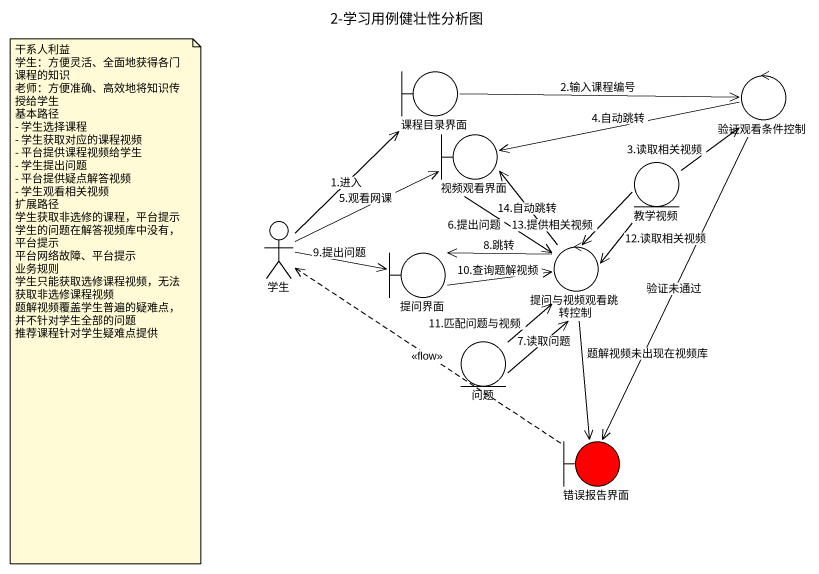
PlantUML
@startuml
title 2-学习用例健壮性分析图
boundary 课程目录界面
control 验证观看条件控制
boundary 视频观看界面
entity 教学视频
actor 学生
boundary 提问界面
control 提问与视频观看跳转控制
entity 问题
boundary 错误报告界面 #FF0000
课程目录界面 -right-> 验证观看条件控制 : 2.输入课程编号
验证观看条件控制 -left-> 视频观看界面 : 4.自动跳转
验证观看条件控制 --> 错误报告界面 : 验证未通过
教学视频 -up-> 验证观看条件控制 : 3.读取相关视频
教学视频 --> 提问与视频观看跳转控制 : 12.读取相关视频
学生 -up-> 课程目录界面 : 1.进入
学生 -right-> 视频观看界面 : 5.观看网课
学生 -right-> 提问界面 : 9.提出问题
提问界面 -right-> 提问与视频观看跳转控制 : 10.查询题解视频
提问界面 <-right- 提问与视频观看跳转控制 : 8.跳转
提问与视频观看跳转控制 -up-> 视频观看界面 : 14.自动跳转
提问与视频观看跳转控制 <-up- 视频观看界面 : 6.提出问题
提问与视频观看跳转控制 <-up- 教学视频 : 13.提供相关视频
提问与视频观看跳转控制 --> 错误报告界面 : 题解视频未出现在视频库
问题 -up-> 提问与视频观看跳转控制 : 7.读取问题
问题 -up-> 提问与视频观看跳转控制 : 11.匹配问题与视频
错误报告界面 .up.> 学生 : <<flow>>
note as N1
  干系人利益
  学生：方便灵活、全面地获得各门课程的知识
  老师：方便准确、高效地将知识传授给学生
  基本路径
  - 学生选择课程
  - 学生获取对应的课程视频
  - 平台提供课程视频给学生
  - 学生提出问题
  - 平台提供疑点解答视频
  - 学生观看相关视频
  扩展路径
  学生获取非选修的课程，平台提示
  学生的问题在解答视频库中没有，平台提示
  平台网络故障、平台提示
  业务规则
  学生只能获取选修课程视频，无法获取非选修课程视频
  题解视频覆盖学生普遍的疑难点，并不针对学生全部的问题
  推荐课程针对学生疑难点提供
end note
@enduml
